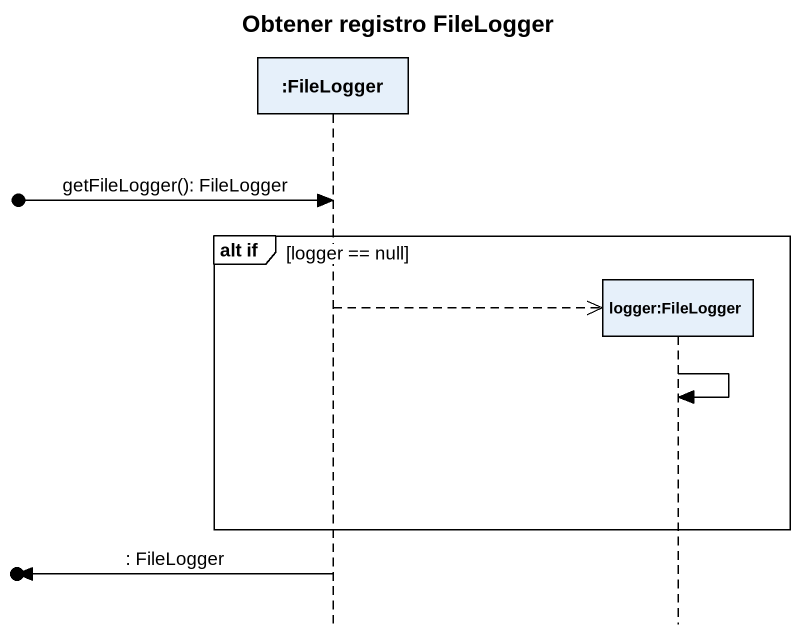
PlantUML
@startuml
title Obtener registro FileLogger
hide footbox
participant ":FileLogger" as FileLogger
participant "logger:FileLogger" as logger_FileLogger

[o-> FileLogger : getFileLogger(): FileLogger
group alt if [logger == null]
  FileLogger -->> logger_FileLogger **
  logger_FileLogger -> logger_FileLogger
end
[o<- FileLogger : : FileLogger
@enduml
